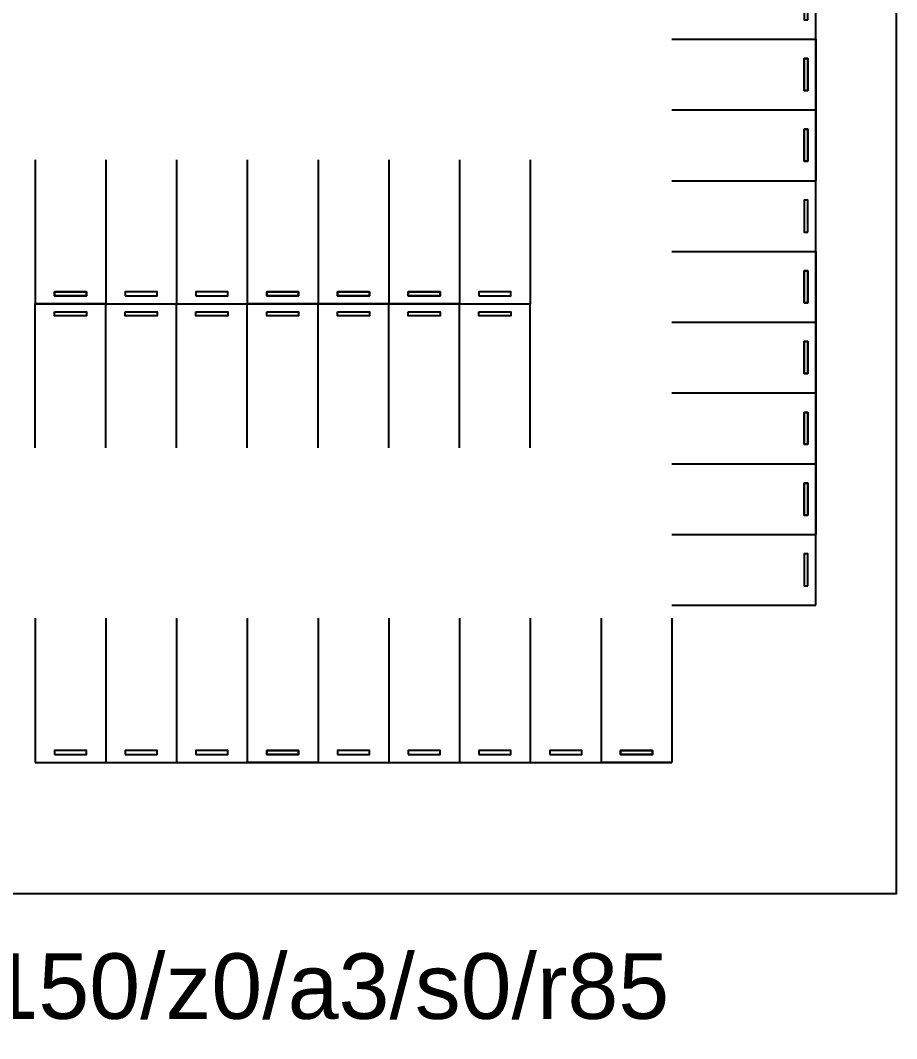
# Model space of a CAD drawing. Header units: millimetres. Extents: x -21385 to 341565, y -192336 to 174804.
# Drawn here: x 13592 to 47028, y -28040 to 10817 of the extents above; entities that cross this region are included whole.
import ezdxf

# ---------------------------------------------------------------- set-up
doc = ezdxf.new("R2010")
doc.units = ezdxf.units.MM
doc.styles.get("Standard").update_dxf_attribs({"font": 'arial.ttf'})

# ---------------------------------------------------------------- blocks, each defined once
blk = doc.blocks.new('ParkSlot')
for p, q in [((-1350, 0), (-1350, 5500)), ((-1350, 5500), (1350, 5500)), ((1350, 0), (1350, 5500)), ((1350, 0), (1350, 5500))]:
    blk.add_line(p, q)
blk.add_lwpolyline([(-609.6, 5195.2), (609.6, 5195.2), (609.6, 5042.8), (-609.6, 5042.8)], close=True)
blk = doc.blocks.new('ParkSlot2')
for p, q in [((-1350, 0), (-1350, 5500)), ((-1350, 5500), (1350, 5500)), ((1350, 0), (1350, 5500)), ((1350, 0), (1350, 5500))]:
    blk.add_line(p, q)
blk.add_lwpolyline([(-609.6, 5195.2), (609.6, 5195.2), (609.6, 5042.8), (-609.6, 5042.8)], close=True)

msp = doc.modelspace()

# ---------------------------------------------------------------- linework, layer by layer
msp.add_lwpolyline([(47028, 42364), (-245, 42364), (-245, -22500), (47028, -22500)], close=True)

# ---------------------------------------------------------------- block references
at = {"xscale": -1}
for p, rotation in [((38451, 11450), 270), ((38451, 8750), 270), ((38451, 6050), 270), ((15501, 5500), 180), ((18201, 5500), 180), ((20901, 5500), 180), ((23601, 5500), 180), ((26301, 5500), 180), ((29001, 5500), 180), ((31701, 5500), 180), ((38451, 3350), 270), ((38451, 650), 270), ((38451, -2050), 270), ((38451, -4750), 270), ((38451, -7450), 270), ((38451, -10150), 270), ((15501, -12000), 180), ((18201, -12000), 180), ((20901, -12000), 180), ((23601, -12000), 180), ((26301, -12000), 180), ((29001, -12000), 180), ((31701, -12000), 180), ((34401, -12000), 180), ((37101, -12000), 180)]:
    msp.add_blockref('ParkSlot', p, dxfattribs=dict(at, rotation=rotation))
for p, rotation in [((38451, 8750), 270), ((38451, 6050), 270), ((15501, 5500), 180), ((23601, 5500), 180), ((26301, 5500), 180), ((29001, 5500), 180), ((38451, 650), 270), ((38451, -2050), 270), ((38451, -4750), 270), ((38451, -7450), 270), ((23601, -12000), 180), ((37101, -12000), 180)]:
    msp.add_blockref('ParkSlot2', p, dxfattribs=dict(rotation=rotation))
for name, p in [('ParkSlot', (15501, -5500)), ('ParkSlot', (18201, -5500)), ('ParkSlot2', (18201, -5500)), ('ParkSlot', (20901, -5500)), ('ParkSlot', (23601, -5500)), ('ParkSlot2', (23601, -5500)), ('ParkSlot', (26301, -5500)), ('ParkSlot2', (26301, -5500)), ('ParkSlot', (29001, -5500)), ('ParkSlot2', (29001, -5500)), ('ParkSlot', (31701, -5500))]:
    msp.add_blockref(name, p)

# ---------------------------------------------------------------- texts
at = {"insert": (2047, -24786), "char_height": 2500, "attachment_point": 1}
msp.add_mtext_dynamic_manual_height_columns('x250/y150/z0/a3/s0/r85', width=2500, gutter_width=12.5, heights=[0], dxfattribs=at)

doc.saveas('drawing.dxf')
